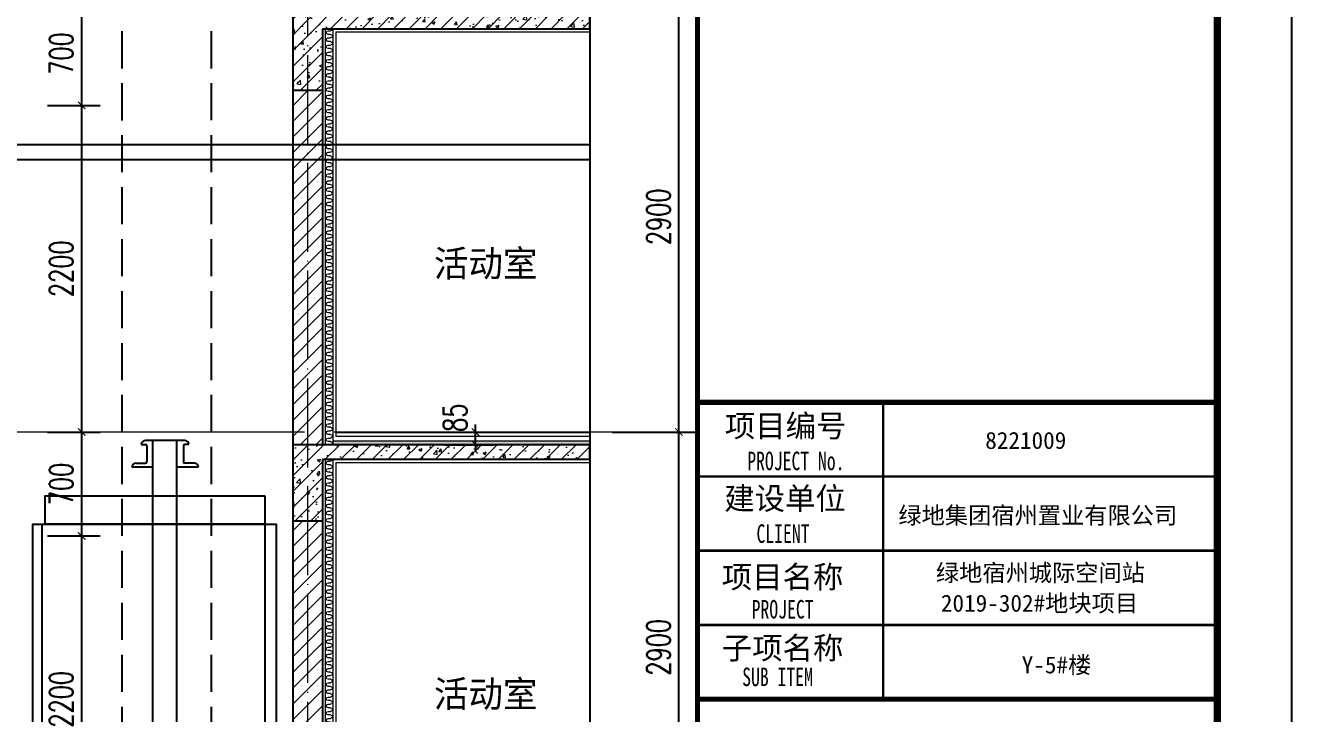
# Model space of a CAD drawing. Extents: x -668857 to 185752, y -270966 to 286822.
# Drawn here: x 48015 to 56540, y 172735 to 177372 of the extents above; entities that cross this region are included whole.
import ezdxf

# ---------------------------------------------------------------- set-up
doc = ezdxf.new("R2010")
doc.units = 0
doc.header["$LTSCALE"] = 1000
doc.linetypes.add('DASH', pattern=[0.35, 0.25, -0.1])
doc.linetypes.add('DOTE', pattern=[2.42, 2, -0.2, 0.02, -0.2])
doc.layers.get('0').update_dxf_attribs({"linetype": 'CONTINUOUS'})
doc.layers.get('DEFPOINTS').update_dxf_attribs({"linetype": 'CONTINUOUS'})
for name, color, linetype in [('-TK', 7, 'CONTINUOUS'), ('DIM_ELEV', 3, 'CONTINUOUS'), ('DIM_SYMB', 3, 'CONTINUOUS'), ('PUB_DIM', 3, 'CONTINUOUS'), ('PUB_TEXT', 2, 'CONTINUOUS'), ('WALL', 5, 'CONTINUOUS'), ('图签文字', 4, 'CONTINUOUS'), ('看线', 251, 'CONTINUOUS'), ('立面-看线', 251, 'CONTINUOUS'), ('设备', 253, 'CONTINUOUS')]:
    doc.layers.add(name, color=color, linetype=linetype)
for name, color, linetype, lineweight in [('DOTE', 19, 'DOTE', 9), ('PUB_HATCH', 8, 'CONTINUOUS', 9), ('内粉刷', 37, 'CONTINUOUS', 9), ('图框', 9, 'CONTINUOUS', 18), ('图签', 147, 'CONTINUOUS', 18), ('填充', 251, 'CONTINUOUS', 5)]:
    doc.layers.add(name, color=color, linetype=linetype, lineweight=lineweight)
doc.styles.add('_TCH_DIM_T3', font='SIMPLEX', dxfattribs={"width": 0.705882, "bigfont": 'GBCBIG'})
doc.styles.add('宋体', font='', dxfattribs={"height": 50})
doc.styles.add('建筑图签-1', font='simhei.ttf', dxfattribs={"width": 0.7})
doc.styles.get('宋体').set_extended_font_data('SimSun')
doc.dimstyles.new('_TCH_ARCH&&50', dxfattribs={"dimtxt": 157.5, "dimasz": 50, "dimexe": 125, "dimexo": 150, "dimgap": 58.75, "dimtad": 1, "dimdec": 0, "dimzin": 0, "dimdsep": 46, "dimtxsty": '_TCH_DIM_T3', "dimblk": 'ARCHTICK', "dimcen": 0.09, "dimclrt": 7, "dimazin": 0, "dimtfac": 1, "dimtdec": 0, "dimtix": 1, "dimtmove": 2, "dimatfit": 3, "dimldrblk": 'ARCHTICK', "dimfxl": 1, "dimtolj": 1, "dimtzin": 0, "dimarcsym": 0})
pattern_1 = [(45, (0, 0), (-53.0330086, 53.0330086), []), (50, (0, 0), (215.178055, -18.82564), [22.5, -247.5]), (355, (0, 0), (-41.6254, 225.65764), [18, -198]), (100.4514, (17.93, -1.57), (173.552815, 206.831863), [19.122057, -210.342634]), (46.1842, (0, 60), (320.172315, -49.655704), [33.75, -371.25]), (96.6356, (26.68, 55.86), (280.39881, 292.23536), [28.68309, -315.5139]), (351.1842, (0, 60), (280.39858, 292.23558), [27, -297]), (21, (30, 45), (179.072116, -120.785667), [22.5, -247.5]), (326, (30, 45), (72.9946, 217.545014), [18, -198]), (71.4514, (44.92, 34.93), (252.06679, 96.75915), [19.122057, -210.342634]), (37.5, (0, 0), (3.6479566, 99.868156), [0, -195.6, 0, -201, 0, -198.75]), (7.5, (0, 0), (78.920861, 118.323514), [0, -114.6, 0, -191.1, 0, -75.75]), (327.5, (-66.9, 0), (160.146731, -6.7664615), [0, -75, 0, -234, 0, -310.5]), (317.5, (-96.9, 0), (174.95585, 30.031495), [0, -97.5, 0, -155.4, 0, -220.5])]

# ---------------------------------------------------------------- blocks, each defined once
blk = doc.blocks.new('A1')
blk.add_lwpolyline([(0, 59400), (0, 0), (84100, 0), (84100, 59400)], close=True)
at = {"const_width": 100}
blk.add_lwpolyline([(2500, 58400), (2500, 1000), (83100, 1000), (83100, 58400)], close=True, dxfattribs=at)
at = {"layer": '图框'}
for points, const_width in [([(76100, 1000), (76100, 58400)], 70), ([(76100, 36100), (83100, 36100)], 70), ([(76100, 36100), (83100, 36100)], 70), ([(78600, 32100), (78600, 36100)], 35), ([(76100, 35100), (83100, 35100)], 35), ([(76100, 34100), (83100, 34100)], 35), ([(76100, 33100), (83100, 33100)], 35), ([(83100, 32100), (76100, 32100)], 70)]:
    blk.add_lwpolyline(points, dxfattribs=dict(at, const_width=const_width))
at = {"layer": '图框', "style": '建筑图签-1', "width": 0.7}
for s, p in [('PROJECT No.', (76770, 35185, -1799)), ('CLIENT', (76894, 34206)), ('PROJECT', (76829, 33187)), ('SUB ITEM', (76702, 32276))]:
    blk.add_text(s, height=250, dxfattribs=at).set_placement(p)
at = {"layer": '图签', "color": 2, "style": '宋体'}
for s, height, p in [('8221009', 229.3, (79974, 35472)), ('绿地集团宿州置业有限公司', 229.34, (78805, 34462)), ('绿地宿州城际空间站', 229.3, (79310, 33688)), ('2019-302#地块项目', 229.34, (79377, 33279)), ('Y-5#楼', 229.3, (80465, 32448))]:
    blk.add_text(s, height=height, dxfattribs=at).set_placement(p)
at = {"layer": '图签文字', "color": 7, "style": '建筑图签-1'}
for s, p in [('项目编号', (76468, 35632)), ('建设单位', (76460, 34655)), ('项目名称', (76427, 33597)), ('子项名称', (76427, 32640))]:
    blk.add_text(s, height=300, dxfattribs=at).set_placement(p)
blk = doc.blocks.new('A$C3EC504A2')
at = {"layer": '设备', "color": 206}
for p, q in [((143.4, 1764), (-143.4, 1764)), ((-91.6, 1764), (-91.6, -1418.3)), ((82.9, 1764), (82.9, -1418.3)), ((82.9, 1764), (82.9, 1570.1)), ((-172.5, 1734.9), (-143, 1734.9)), ((-133, 1724.9), (-133, 1609.2)), ((132.9, 1724.9), (132.9, 1609.2)), ((172.5, 1734.9), (142.9, 1734.9)), ((-91.6, 1570.1), (-242.2, 1570.1)), ((-213.1, 1599.2), (-143, 1599.2)), ((242.2, 1570.1), (82.9, 1570.1)), ((213.1, 1599.2), (142.9, 1599.2)), ((-952.1, 1158.1), (-868.8, 1158.1)), ((-175, -1204.9), (-175, -869.8)), ((175, -1204.9), (175, -869.8)), ((300, -1037.9), (-300, -1037.9)), ((-959.6, -1298), (834.8, -1298)), ((-959.6, -1298), (-959.6, -1418.3)), ((834.8, -1298), (834.8, -1418.3)), ((-959.6, -1418.3), (834.8, -1418.3)), ((143.4, -1462), (-143.4, -1462)), ((-141.6, -1418.3), (-141.6, -1462)), ((-91.6, -1462), (-91.6, -1585.7)), ((82.9, -1462), (82.9, -1585.7)), ((132.9, -1418.3), (132.9, -1462)), ((-213.1, -1556.6), (-143, -1556.6)), ((-172.5, -1491.1), (-143, -1491.1)), ((-133, -1501.1), (-133, -1546.6)), ((132.9, -1501.1), (132.9, -1546.6)), ((172.5, -1491.1), (142.9, -1491.1)), ((213.1, -1556.6), (142.9, -1556.6)), ((242.2, -1585.7), (-242.2, -1585.7))]:
    blk.add_line(p, q, dxfattribs=at)
for points in [[(722.6, 1363.4), (722.6, 1158.1), (-868.8, 1158.1), (-868.8, 1363.4)], [(722.6, 1158.1), (722.6, -1298), (-959.6, -1298), (-959.6, 1158.1)]]:
    blk.add_lwpolyline(points, close=True, dxfattribs=at)
for points in [[(-959.6, 1158.1), (-892.8, 1158.1), (-892.8, -1298)], [(722.6, 1158.1), (805.8, 1158.1), (805.8, -1298)]]:
    blk.add_lwpolyline(points, dxfattribs=at)
for centre, radius, start, end in [((-143.4, 1734.9), 29.1, 90.00001, 180.00001), ((143.4, 1734.9), 29.1, 0.00001, 90.00001), ((-143, 1724.9), 10, 0.00001, 90.00001), ((142.9, 1724.9), 10, 90.00001, 180.00001), ((-213.1, 1570.1), 29.1, 90.00001, 180.00001), ((-143, 1609.2), 10, 270.00001, 0.00001), ((142.9, 1609.2), 10, 180.00001, 270.00001), ((213.1, 1570.1), 29.1, 0.00001, 90.00001), ((-143.4, -1491.1), 29.1, 90.00001, 180.00001), ((143.4, -1491.1), 29.1, 0.00001, 90.00001), ((-213.1, -1585.7), 29.1, 90.00001, 180.00001), ((-143, -1501.1), 10, 0.00001, 90.00001), ((-143, -1546.6), 10, 270.00001, 0.00001), ((142.9, -1501.1), 10, 90.00001, 180.00001), ((142.9, -1546.6), 10, 180.00001, 270.00001), ((213.1, -1585.7), 29.1, 0.00001, 90.00001)]:
    blk.add_arc(centre, radius, start, end, dxfattribs=at)
blk = doc.blocks.new('$LinePat$保温层')
at = {"color": 0}
for p, q in [((24, -24), (24, -56)), ((72, -56), (72, -24))]:
    blk.add_line(p, q, dxfattribs=at)
for centre, start, end in [((96, -24), 90, 180), ((0, -24), 0, 90), ((48, -56), 180, 0)]:
    blk.add_arc(centre, 24, start, end, dxfattribs=at)
blk = doc.blocks.new('BFGBFBCBVFB')
at = {"layer": 'PUB_HATCH'}
h = blk.add_hatch(dxfattribs=at)
h.set_pattern_fill('钢筋混凝土', color=256, scale=30, style=0)
h.set_pattern_definition(pattern_1)
h.paths.add_polyline_path([(898272.4, 25995), (896272.3, 25995), (896472.3, 25895), (898272.4, 25895)])
h = blk.add_hatch(dxfattribs=at)
h.set_pattern_fill('钢筋混凝土', color=256, scale=30, style=0)
h.set_pattern_definition(pattern_1)
h.paths.add_polyline_path([(896472.3, 25895), (896272.3, 25995), (896272.3, 25480), (896472.3, 25480)])
h = blk.add_hatch(dxfattribs=at)
h.set_pattern_fill('普通砖', color=256, scale=30, style=0)
h.set_pattern_definition([(45, (0, 53.85), (-53.03303, 53.03303), [])])
h.paths.add_polyline_path([(896472.3, 25480), (896272.3, 25480), (896272.3, 23095), (896472.3, 23095)])
at = {"layer": '立面-看线'}
h = blk.add_hatch(dxfattribs=at)
h.set_pattern_fill('HONEY', color=256, scale=7)
h.set_pattern_definition([(0, (93631.251, -359366.987), (16.66875, 9.623705), [11.1125, -22.225]), (120, (93631.251, -359366.987), (-16.66874801, 9.62370845), [11.1125, -22.225]), (60, (93631.251, -359366.987), (1.99e-06, 19.24741345), [-22.225, 11.1125])])
h.paths.add_polyline_path([(896543.3, 26020), (896543.3, 25995), (898272.4, 25995), (898272.4, 26020)])
at = {"layer": 'PUB_HATCH', "color": 215, "true_color": 0xa953a0}
blk.add_line((896543.3, 26020), (898272.4, 26020), dxfattribs=at)
at = {"layer": 'WALL'}
for p, q in [((898272.4, 25995), (896272.3, 25995)), ((896272.3, 25995), (896272.3, 25480)), ((898272.4, 25895), (898272.4, 25995)), ((898272.4, 25895), (896472.3, 25895)), ((896472.3, 25895), (896472.3, 25480)), ((896272.3, 25480), (896272.3, 23095)), ((896472.3, 25480), (896272.3, 25480)), ((896472.3, 25480), (896472.3, 23095)), ((896472.3, 23095), (896272.3, 23095))]:
    blk.add_line(p, q, dxfattribs=at)
at = {"layer": '内粉刷'}
for p, q in [((896493.3, 23095), (896493.3, 25895)), ((896543.3, 25895), (896543.3, 23095)), ((896563.3, 25875), (898272.4, 25875))]:
    blk.add_line(p, q, dxfattribs=at)
for points in [[(898272.4, 26050), (896563.3, 26050)], [(896563.3, 25875), (896563.3, 23150)]]:
    blk.add_lwpolyline(points, dxfattribs=at)
at = {"layer": '看线', "color": 32}
blk.add_line((896563.3, 26080), (898272.4, 26080), dxfattribs=at)
at = {"layer": '填充', "color": 252, "xscale": -0.5013020832264923, "yscale": 0.499999999874268, "zscale": 0.4999999998742679, "rotation": 269.9999999995265}
for p in [(896538.3, 25846.8), (896538.3, 25798.7), (896538.3, 25750.6), (896538.3, 25702.5), (896538.3, 25654.3), (896538.3, 25606.2), (896538.3, 25558.1), (896538.3, 25510), (896538.3, 25461.8), (896538.3, 25413.7), (896538.3, 25365.6), (896538.3, 25317.5), (896538.3, 25269.3), (896538.3, 25221.2), (896538.3, 25173.1), (896538.3, 25125), (896538.3, 25076.8), (896538.3, 25028.7), (896538.3, 24980.6), (896538.3, 24932.5), (896538.3, 24884.3), (896538.3, 24836.2), (896538.3, 24788.1), (896538.3, 24740), (896538.3, 24691.8), (896538.3, 24643.7), (896538.3, 24595.6), (896538.3, 24547.5), (896538.3, 24499.3), (896538.3, 24451.2), (896538.3, 24403.1), (896538.3, 24355), (896538.3, 24306.8), (896538.3, 24258.7), (896538.3, 24210.6), (896538.3, 24162.5), (896538.3, 24114.3), (896538.3, 24066.2), (896538.3, 24018.1), (896538.3, 23970), (896538.3, 23921.8), (896538.3, 23873.7), (896538.3, 23825.6), (896538.3, 23777.5), (896538.3, 23729.3), (896538.3, 23681.2), (896538.3, 23633.1), (896538.3, 23585), (896538.3, 23536.8), (896538.3, 23488.7), (896538.3, 23440.6), (896538.3, 23392.5), (896538.3, 23344.3), (896538.3, 23296.2), (896538.3, 23248.1), (896538.3, 23200), (896538.3, 23151.8), (896538.3, 23103.7)]:
    blk.add_blockref('$LinePat$保温层', p, dxfattribs=at)
blk = doc.blocks.new('_ArchTick')
at = {"color": 0, "linetype": 'ByBlock', "const_width": 0.15}
blk.add_lwpolyline([(-0.5, -0.5), (0.5, 0.5)], dxfattribs=at)
blk = doc.blocks.new('*D551')
at = {"layer": 'DEFPOINTS', "color": 0, "transparency": 16777216}
for p in [(50687.5, 174631.7), (51045.9, 174631.7), (50687.5, 174546.7)]:
    blk.add_point(p, dxfattribs=at)
at = {"layer": 'PUB_DIM', "color": 0, "lineweight": -2, "transparency": 16777216}
for p, q in [((51045.9, 174631.7), (51045.9, 174681.7)), ((50837.5, 174631.7), (51170.9, 174631.7)), ((51045.9, 174546.7), (51045.9, 174631.7)), ((50837.5, 174546.7), (51170.9, 174546.7)), ((51045.9, 174546.7), (51045.9, 174496.7))]:
    blk.add_line(p, q, dxfattribs=at)
at = {"layer": 'PUB_DIM', "color": 0, "lineweight": -2, "transparency": 16777216, "xscale": 50, "yscale": 50, "zscale": 50}
for p, rotation in [((51045.9, 174631.7), 270), ((51045.9, 174546.7), 90)]:
    blk.add_blockref('_ArchTick', p, dxfattribs=dict(at, rotation=rotation))
at = {"layer": 'PUB_DIM', "color": 7, "transparency": 16777216, "insert": (50908.4, 174728.4), "char_height": 157.5, "attachment_point": 5, "rotation": 90, "style": '_TCH_DIM_T3'}
blk.add_mtext('\\A1;85', dxfattribs=at)
blk = doc.blocks.new('*D563')
at = {"layer": 'DEFPOINTS', "color": 0, "transparency": 16777216}
for p in [(48015.2, 173931.7), (48394.7, 173931.7), (48015.2, 171731.7)]:
    blk.add_point(p, dxfattribs=at)
at = {"layer": 'PUB_DIM', "color": 0, "lineweight": -2, "transparency": 16777216}
for p, q in [((48165.2, 173931.7), (48519.7, 173931.7)), ((48394.7, 171731.7), (48394.7, 173931.7)), ((48165.2, 171731.7), (48519.7, 171731.7))]:
    blk.add_line(p, q, dxfattribs=at)
at = {"layer": 'PUB_DIM', "color": 0, "lineweight": -2, "transparency": 16777216, "xscale": 50, "yscale": 50, "zscale": 50}
for p, rotation in [((48394.7, 173931.7), 90), ((48394.7, 171731.7), 270)]:
    blk.add_blockref('_ArchTick', p, dxfattribs=dict(at, rotation=rotation))
at = {"layer": 'PUB_DIM', "color": 7, "transparency": 16777216, "insert": (48257.2, 172831.7), "char_height": 157.5, "attachment_point": 5, "rotation": 90, "style": '_TCH_DIM_T3'}
blk.add_mtext('\\A1;2200', dxfattribs=at)
blk = doc.blocks.new('*D564')
at = {"layer": 'DEFPOINTS', "color": 0, "transparency": 16777216}
for p in [(48015.2, 174631.7), (48394.7, 174631.7), (48015.2, 173931.7)]:
    blk.add_point(p, dxfattribs=at)
at = {"layer": 'PUB_DIM', "color": 0, "lineweight": -2, "transparency": 16777216}
for p, q in [((48165.2, 174631.7), (48519.7, 174631.7)), ((48394.7, 173931.7), (48394.7, 174631.7)), ((48165.2, 173931.7), (48519.7, 173931.7))]:
    blk.add_line(p, q, dxfattribs=at)
at = {"layer": 'PUB_DIM', "color": 0, "lineweight": -2, "transparency": 16777216, "xscale": 50, "yscale": 50, "zscale": 50}
for p, rotation in [((48394.7, 174631.7), 90), ((48394.7, 173931.7), 270)]:
    blk.add_blockref('_ArchTick', p, dxfattribs=dict(at, rotation=rotation))
at = {"layer": 'PUB_DIM', "color": 7, "transparency": 16777216, "insert": (48257.2, 174281.7), "char_height": 157.5, "attachment_point": 5, "rotation": 90, "style": '_TCH_DIM_T3'}
blk.add_mtext('\\A1;700', dxfattribs=at)
blk = doc.blocks.new('*D565')
at = {"layer": 'DEFPOINTS', "color": 0, "transparency": 16777216}
for p in [(48015.2, 176831.7), (48394.7, 176831.7), (48015.2, 174631.7)]:
    blk.add_point(p, dxfattribs=at)
at = {"layer": 'PUB_DIM', "color": 0, "lineweight": -2, "transparency": 16777216}
for p, q in [((48165.2, 176831.7), (48519.7, 176831.7)), ((48394.7, 174631.7), (48394.7, 176831.7)), ((48165.2, 174631.7), (48519.7, 174631.7))]:
    blk.add_line(p, q, dxfattribs=at)
at = {"layer": 'PUB_DIM', "color": 0, "lineweight": -2, "transparency": 16777216, "xscale": 50, "yscale": 50, "zscale": 50}
for p, rotation in [((48394.7, 176831.7), 90), ((48394.7, 174631.7), 270)]:
    blk.add_blockref('_ArchTick', p, dxfattribs=dict(at, rotation=rotation))
at = {"layer": 'PUB_DIM', "color": 7, "transparency": 16777216, "insert": (48257.2, 175731.7), "char_height": 157.5, "attachment_point": 5, "rotation": 90, "style": '_TCH_DIM_T3'}
blk.add_mtext('\\A1;2200', dxfattribs=at)
blk = doc.blocks.new('*D566')
at = {"layer": 'DEFPOINTS', "color": 0, "transparency": 16777216}
for p in [(48015.2, 177531.7), (48394.7, 177531.7), (48015.2, 176831.7)]:
    blk.add_point(p, dxfattribs=at)
at = {"layer": 'PUB_DIM', "color": 0, "lineweight": -2, "transparency": 16777216}
for p, q in [((48165.2, 177531.7), (48519.7, 177531.7)), ((48394.7, 176831.7), (48394.7, 177531.7)), ((48165.2, 176831.7), (48519.7, 176831.7))]:
    blk.add_line(p, q, dxfattribs=at)
at = {"layer": 'PUB_DIM', "color": 0, "lineweight": -2, "transparency": 16777216, "xscale": 50, "yscale": 50, "zscale": 50}
for p, rotation in [((48394.7, 177531.7), 90), ((48394.7, 176831.7), 270)]:
    blk.add_blockref('_ArchTick', p, dxfattribs=dict(at, rotation=rotation))
at = {"layer": 'PUB_DIM', "color": 7, "transparency": 16777216, "insert": (48257.2, 177181.7), "char_height": 157.5, "attachment_point": 5, "rotation": 90, "style": '_TCH_DIM_T3'}
blk.add_mtext('\\A1;700', dxfattribs=at)
blk = doc.blocks.new('*D594')
at = {"layer": 'DEFPOINTS', "color": 0, "transparency": 16777216}
for p in [(51815.2, 174631.7), (52415.2, 174631.7), (51815.2, 171731.7)]:
    blk.add_point(p, dxfattribs=at)
at = {"layer": 'PUB_DIM', "color": 0, "lineweight": -2, "transparency": 16777216}
for p, q in [((51965.2, 174631.7), (52540.2, 174631.7)), ((52415.2, 171731.7), (52415.2, 174631.7)), ((51965.2, 171731.7), (52540.2, 171731.7))]:
    blk.add_line(p, q, dxfattribs=at)
at = {"layer": 'PUB_DIM', "color": 0, "lineweight": -2, "transparency": 16777216, "xscale": 50, "yscale": 50, "zscale": 50}
for p, rotation in [((52415.2, 174631.7), 90), ((52415.2, 171731.7), 270)]:
    blk.add_blockref('_ArchTick', p, dxfattribs=dict(at, rotation=rotation))
at = {"layer": 'PUB_DIM', "color": 7, "transparency": 16777216, "insert": (52277.7, 173181.7), "char_height": 157.5, "attachment_point": 5, "rotation": 90, "style": '_TCH_DIM_T3'}
blk.add_mtext('\\A1;2900', dxfattribs=at)
blk = doc.blocks.new('*D595')
at = {"layer": 'DEFPOINTS', "color": 0, "transparency": 16777216}
for p in [(51815.2, 177531.7), (52415.2, 177531.7), (51815.2, 174631.7)]:
    blk.add_point(p, dxfattribs=at)
at = {"layer": 'PUB_DIM', "color": 0, "lineweight": -2, "transparency": 16777216}
for p, q in [((51965.2, 177531.7), (52540.2, 177531.7)), ((52415.2, 174631.7), (52415.2, 177531.7)), ((51965.2, 174631.7), (52540.2, 174631.7))]:
    blk.add_line(p, q, dxfattribs=at)
at = {"layer": 'PUB_DIM', "color": 0, "lineweight": -2, "transparency": 16777216, "xscale": 50, "yscale": 50, "zscale": 50}
for p, rotation in [((52415.2, 177531.7), 90), ((52415.2, 174631.7), 270)]:
    blk.add_blockref('_ArchTick', p, dxfattribs=dict(at, rotation=rotation))
at = {"layer": 'PUB_DIM', "color": 7, "transparency": 16777216, "insert": (52277.7, 176081.7), "char_height": 157.5, "attachment_point": 5, "rotation": 90, "style": '_TCH_DIM_T3'}
blk.add_mtext('\\A1;2900', dxfattribs=at)

msp = doc.modelspace()

# ---------------------------------------------------------------- linework, layer by layer
at = {"layer": 'DIM_ELEV'}
msp.add_line((52015.19, 174631.66), (52540.19, 174631.66), dxfattribs=at)
at = {"layer": 'DIM_SYMB'}
msp.add_lwpolyline([(51815.19, 184431.66), (51815.19, 172428.52), (51920.19, 172390.31), (51710.19, 172353.28), (51815.19, 172316.02), (51815.19, 160312.89)], dxfattribs=at)
at = {"layer": 'DIM_SYMB', "color": 5}
for points in [[(42015.1, 176568.68), (46887.02, 176568.68), (46906.13, 176621.18), (46924.64, 176516.18), (46943.27, 176568.68), (51815.19, 176568.68)], [(42015.1, 176468.68), (46887.02, 176468.68), (46906.13, 176521.18), (46924.64, 176416.18), (46943.27, 176468.68), (51815.19, 176468.68)]]:
    msp.add_lwpolyline(points, dxfattribs=at)
at = {"layer": 'DOTE', "linetype": 'DOTE', "ltscale": 0.3}
msp.add_line((49915.12, 184431.66), (49915.14, 159531.66), dxfattribs=at)
at = {"layer": 'DOTE', "linetype": 'DOTE'}
msp.add_line((52315.19, 174631.66), (36838.13, 174631.66), dxfattribs=at)
msp.add_line((52315.19, 174631.66), (36838.13, 174631.66), dxfattribs=at)
at = {"layer": '设备', "color": 206, "linetype": 'DASH'}
for p, q in [((48665.11, 184681.66), (48665.11, 159731.66)), ((49265.42, 184681.67), (49265.11, 159731.42))]:
    msp.add_line(p, q, dxfattribs=at)

# ---------------------------------------------------------------- block references
at = {"layer": '-TK', "xscale": 0.5, "yscale": 0.5, "zscale": 0.5}
msp.add_blockref('A1', (14490.19, 156782.28), dxfattribs=at)
for p in [(-846457.27, 151451.87), (-846457.27, 148551.87)]:
    msp.add_blockref('BFGBFBCBVFB', p)
at = {"xscale": 0.9285492283842308, "yscale": 0.9285492283842308, "zscale": 0.9285492283842308}
msp.add_blockref('A$C3EC504A2', (48956.22, 172936.92), dxfattribs=at)

# ---------------------------------------------------------------- texts
at = {"layer": 'PUB_TEXT'}
for p in [(50765.99, 175678.25), (50765.99, 172778.25)]:
    msp.add_text('活动室', height=178.723, dxfattribs=at).set_placement(p)

# ---------------------------------------------------------------- dimensions: what is measured, and where the dimension line sits
at = {"layer": 'PUB_DIM'}
for p1, p2, distance, picture, middle in [((48015.17, 176831.7), (48015.17, 177531.7), -379.54, '*D566', (48257.21, 177181.7)), ((51815.19, 174631.66), (51815.19, 177531.66), -600, '*D595', (52277.69, 176081.66)), ((48015.17, 174631.66), (48015.17, 176831.7), -379.54, '*D565', (48257.21, 175731.68)), ((48015.17, 173931.7), (48015.17, 174631.66), -379.54, '*D564', (48257.21, 174281.68)), ((51815.19, 171731.66), (51815.19, 174631.66), -600, '*D594', (52277.69, 173181.66)), ((48015.17, 171731.66), (48015.17, 173931.7), -379.54, '*D563', (48257.21, 172831.68))]:
    dim = msp.add_aligned_dim(p1=p1, p2=p2, distance=distance, dimstyle='_TCH_ARCH&&50', dxfattribs=at)
    dim.commit()
    dim.dimension.update_dxf_attribs({"geometry": picture, "text_midpoint": middle})
dim = msp.add_linear_dim(base=(51045.91, 174631.66), p1=(50687.51, 174546.68), p2=(50687.51, 174631.66), angle=90, dimstyle='_TCH_ARCH&&50', dxfattribs=at)
dim.commit()
dim.dimension.update_dxf_attribs({"geometry": '*D551', "text_midpoint": (50908.41, 174728.37), "dimtype": 161})

doc.saveas('drawing.dxf')
